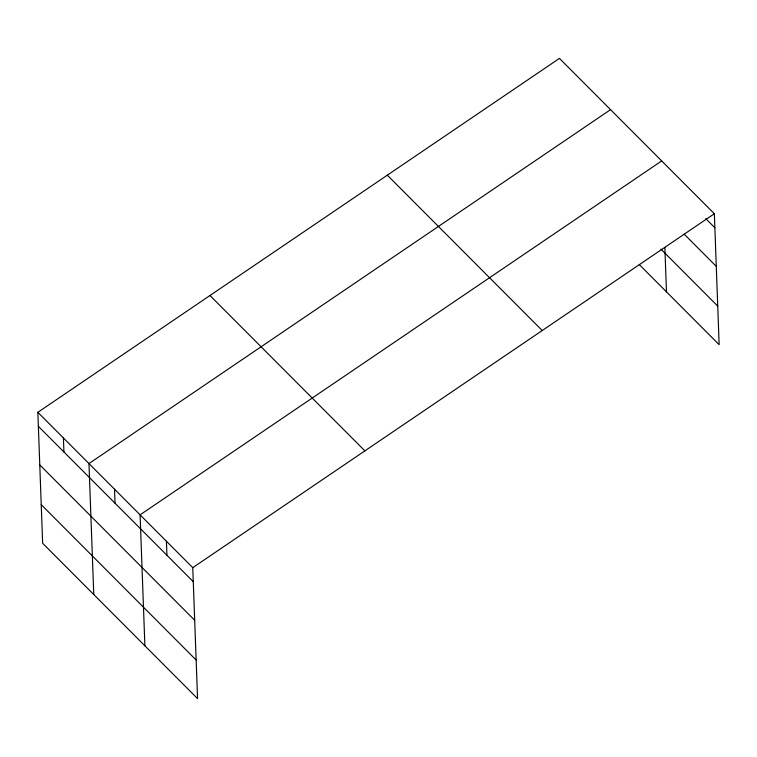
<?xml version="1.0" encoding="UTF-8"?>
<svg xmlns="http://www.w3.org/2000/svg" width="757" height="757" viewBox="0 0 757 757"><rect width="100%" height="100%" fill="white"/><g stroke="black" fill="none" stroke-linecap="round" stroke-linejoin="round"><path stroke-width="1.14" d="M37.85 412.31L192.761 567.665L197.558 698.616L42.647 543.261L37.85 412.31L559.442 58.384L714.353 213.739L719.15 344.69L639.277 264.581M610.558 109.651L88.966 463.577L93.773 594.529M661.684 160.919L140.092 514.845L144.89 645.797M192.761 567.665L714.353 213.739M705.808 218.688L714.863 227.762M684.186 234.159L716.273 266.35M660.946 249.148L717.731 306.102M387.319 175.179L542.22 330.535M209.973 295.514L364.883 450.869M38.361 426.342L193.272 581.688M39.78 464.921L194.691 620.276M41.238 504.682L196.148 660.028M664.854 247.435L666.482 291.871M166.426 541.255L166.937 555.278M114.534 489.211L115.045 503.244M63.408 437.943L63.929 451.976"/></g></svg>
